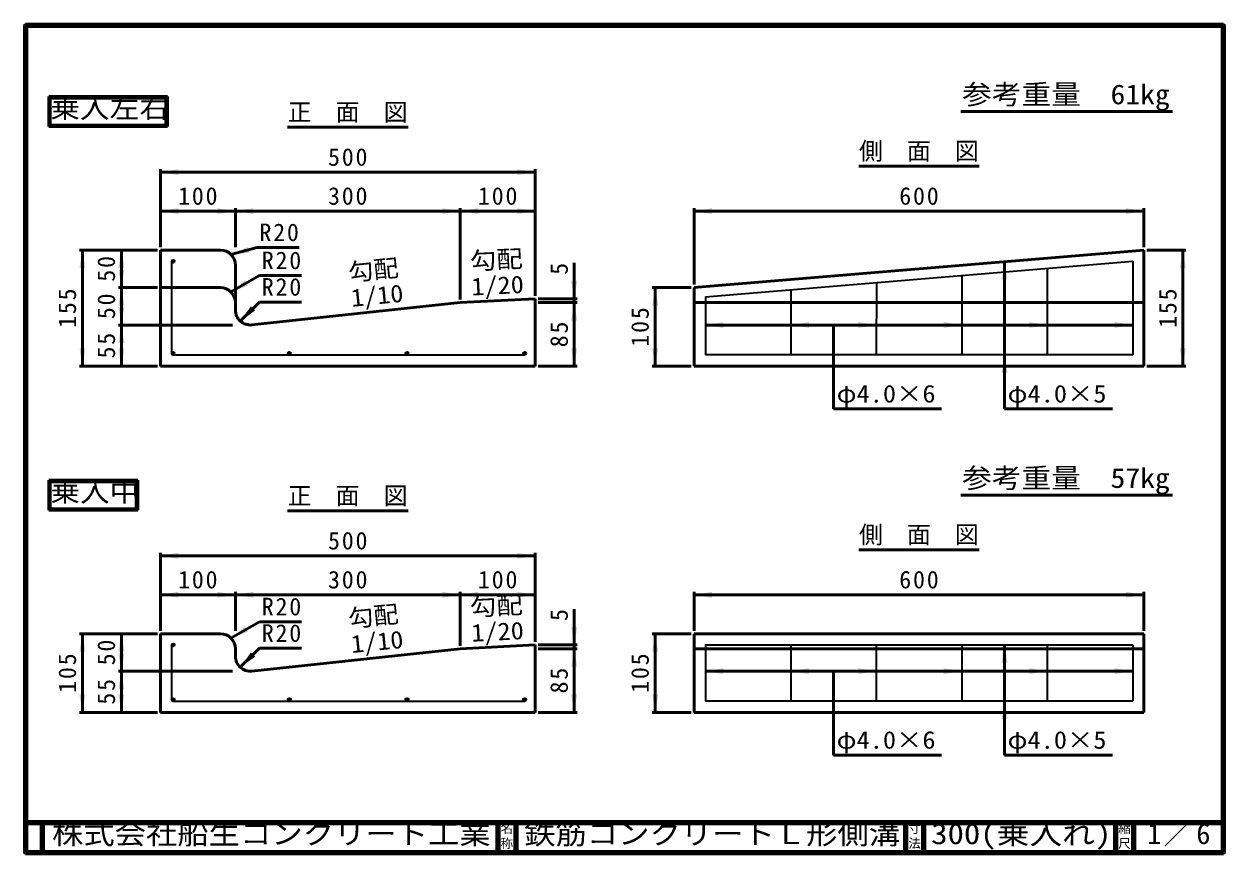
# Model space of a CAD drawing. Units: millimetres, scale not verified, with parts at other scales. Extents: x 100 to 4105, y 100 to 2870.
import ezdxf
from ezdxf.enums import TextEntityAlignment as Align

# ---------------------------------------------------------------- set-up
doc = ezdxf.new("R2010")
doc.units = ezdxf.units.MM
doc.header["$LTSCALE"] = 5
doc.layers.add('V-nasSTD', color=7, linetype='Continuous', lineweight=50)
doc.styles.add('ＭＳ ゴシック', font='')
doc.styles.get('ＭＳ ゴシック').set_extended_font_data('MS Gothic')

msp = doc.modelspace()

# ---------------------------------------------------------------- hatches: boundary and pattern name
at = {"layer": 'V-nasSTD'}
for points in [[(614.752, 2385.443), (554.752, 2375.443), (614.752, 2365.443)], [(1744.752, 2365.443), (1804.752, 2375.443), (1744.752, 2385.443)], [(614.752, 2255.443), (554.752, 2245.443), (614.752, 2235.443)], [(744.752, 2235.443), (804.752, 2245.443), (744.752, 2255.443)], [(864.752, 2255.443), (804.752, 2245.443), (864.752, 2235.443)], [(1494.752, 2235.443), (1554.752, 2245.443), (1494.752, 2255.443)], [(1614.752, 2255.443), (1554.752, 2245.443), (1614.752, 2235.443)], [(1744.752, 2235.443), (1804.752, 2245.443), (1744.752, 2255.443)], [(2394.752, 2255.443), (2334.752, 2245.443), (2394.752, 2235.443)], [(3774.752, 2235.443), (3834.752, 2245.443), (3774.752, 2255.443)], [(845.475, 2125.986), (790.107, 2100.798), (850.651, 2106.668)], [(304.752, 2055.443), (294.752, 2115.443), (284.752, 2055.443)], [(434.752, 2055.443), (424.752, 2115.443), (414.752, 2055.443)], [(602.252, 2077.943, 1), (592.252, 2077.943, 1)], [(3954.752, 2055.443), (3964.752, 2115.443), (3974.752, 2055.443)], [(414.752, 2050.443), (424.752, 1990.443), (434.752, 2050.443)], [(3379.752, 2017.943), (3369.752, 2077.943), (3359.752, 2017.943)], [(837.069, 2014.458), (790.107, 1975.798), (847.069, 1997.138)], [(1924.752, 2012.943), (1934.752, 1952.943), (1944.752, 2012.943)], [(434.752, 1930.443), (424.752, 1990.443), (414.752, 1930.443)], [(2214.752, 1930.443), (2204.752, 1990.443), (2194.752, 1930.443)], [(414.752, 1925.443), (424.752, 1865.443), (434.752, 1925.443)], [(856.557, 1927.868), (821.202, 1878.37), (870.699, 1913.725)], [(1944.752, 1880.443), (1934.752, 1940.443), (1924.752, 1880.443)], [(434.752, 1805.443), (424.752, 1865.443), (414.752, 1805.443)], [(2432.252, 1875.443), (2372.252, 1865.443), (2432.252, 1855.443)], [(2717.252, 1875.443), (2657.252, 1865.443), (2717.252, 1855.443)], [(2882.252, 1855.443), (2942.252, 1865.443), (2882.252, 1875.443)], [(3167.252, 1855.443), (3227.252, 1865.443), (3167.252, 1875.443)], [(3452.252, 1855.443), (3512.252, 1865.443), (3452.252, 1875.443)], [(3737.252, 1855.443), (3797.252, 1865.443), (3737.252, 1875.443)], [(284.752, 1787.943), (294.752, 1727.943), (304.752, 1787.943)], [(414.752, 1787.943), (424.752, 1727.943), (434.752, 1787.943)], [(602.252, 1770.443, 1), (592.252, 1770.443, 1)], [(989.752, 1770.443, 1), (979.752, 1770.443, 1)], [(1382.252, 1770.443, 1), (1372.252, 1770.443, 1)], [(1774.752, 1770.443, 1), (1764.752, 1770.443, 1)], [(1924.752, 1787.943), (1934.752, 1727.943), (1944.752, 1787.943)], [(2194.752, 1787.943), (2204.752, 1727.943), (2214.752, 1787.943)], [(3379.752, 1705.443), (3369.752, 1765.443), (3359.752, 1705.443)], [(3974.752, 1787.943), (3964.752, 1727.943), (3954.752, 1787.943)], [(614.752, 1105.086), (554.752, 1095.086), (614.752, 1085.086)], [(1744.752, 1085.086), (1804.752, 1095.086), (1744.752, 1105.086)], [(614.752, 975.086), (554.752, 965.086), (614.752, 955.086)], [(744.752, 955.086), (804.752, 965.086), (744.752, 975.086)], [(864.752, 975.086), (804.752, 965.086), (864.752, 955.086)], [(1494.752, 955.086), (1554.752, 965.086), (1494.752, 975.086)], [(1614.752, 975.086), (1554.752, 965.086), (1614.752, 955.086)], [(1744.752, 955.086), (1804.752, 965.086), (1744.752, 975.086)], [(2394.752, 975.086), (2334.752, 965.086), (2394.752, 955.086)], [(3774.752, 955.086), (3834.752, 965.086), (3774.752, 975.086)], [(837.069, 859.102), (790.107, 820.442), (847.069, 841.781)], [(1924.752, 857.586), (1934.752, 797.586), (1944.752, 857.586)], [(304.752, 775.086), (294.752, 835.086), (284.752, 775.086)], [(434.752, 775.086), (424.752, 835.086), (414.752, 775.086)], [(602.252, 797.586, 1), (592.252, 797.586, 1)], [(2214.752, 775.086), (2204.752, 835.086), (2194.752, 775.086)], [(414.752, 770.086), (424.752, 710.086), (434.752, 770.086)], [(856.557, 772.511), (821.202, 723.014), (870.699, 758.369)], [(1944.752, 725.086), (1934.752, 785.086), (1924.752, 725.086)], [(3379.752, 737.586), (3369.752, 797.586), (3359.752, 737.586)], [(434.752, 650.086), (424.752, 710.086), (414.752, 650.086)], [(2432.252, 720.086), (2372.252, 710.086), (2432.252, 700.086)], [(2717.252, 720.086), (2657.252, 710.086), (2717.252, 700.086)], [(2882.252, 700.086), (2942.252, 710.086), (2882.252, 720.086)], [(3167.252, 700.086), (3227.252, 710.086), (3167.252, 720.086)], [(3452.252, 700.086), (3512.252, 710.086), (3452.252, 720.086)], [(3737.252, 700.086), (3797.252, 710.086), (3737.252, 720.086)], [(284.752, 632.586), (294.752, 572.586), (304.752, 632.586)], [(414.752, 632.586), (424.752, 572.586), (434.752, 632.586)], [(602.252, 615.086, 1), (592.252, 615.086, 1)], [(989.752, 615.086, 1), (979.752, 615.086, 1)], [(1382.252, 615.086, 1), (1372.252, 615.086, 1)], [(1774.752, 615.086, 1), (1764.752, 615.086, 1)], [(1924.752, 632.586), (1934.752, 572.586), (1944.752, 632.586)], [(2194.752, 632.586), (2204.752, 572.586), (2214.752, 632.586)], [(3379.752, 550.086), (3369.752, 610.086), (3359.752, 550.086)]]:
    msp.add_hatch(color=256, dxfattribs=at).paths.add_polyline_path(points)

# ---------------------------------------------------------------- linework, layer by layer
at = {"layer": 'V-nasSTD', "lineweight": 100}
for p, q in [((105, 2865), (105, 105)), ((4100, 2865), (105, 2865)), ((4100, 105), (4100, 2865)), ((105, 205), (4100, 205)), ((160, 205), (160, 105)), ((1680, 205), (1680, 105)), ((1740, 205), (1740, 105)), ((3040, 205), (3040, 105)), ((3100, 205), (3100, 105)), ((3740, 205), (3740, 105)), ((3800, 205), (3800, 105)), ((105, 105), (4100, 105))]:
    msp.add_line(p, q, dxfattribs=at)
at = {"layer": 'V-nasSTD'}
for p, q in [((578.006, 2627.556), (182.506, 2627.556)), ((182.506, 2527.556), (182.506, 2627.556)), ((187.506, 2622.556), (187.506, 2532.556)), ((573.006, 2622.556), (187.506, 2622.556)), ((573.006, 2532.556), (573.006, 2622.556)), ((578.006, 2527.556), (578.006, 2627.556)), ((3224.323, 2578.075), (3930.323, 2578.075)), ((578.006, 2527.556), (182.506, 2527.556)), ((187.506, 2532.556), (573.006, 2532.556)), ((978.748, 2525.443), (1380.756, 2525.443)), ((554.752, 2385.443), (554.752, 2125.443)), ((1804.752, 2375.443), (554.752, 2375.443)), ((1804.752, 2385.443), (1804.752, 1962.943)), ((2883.748, 2395.443), (3285.756, 2395.443)), ((804.752, 2245.443), (554.752, 2245.443)), ((804.752, 2255.443), (804.752, 2125.443)), ((1554.752, 2245.443), (804.752, 2245.443)), ((1554.752, 2255.443), (1554.752, 1950.443)), ((1804.752, 2245.443), (1554.752, 2245.443)), ((2334.752, 2255.443), (2334.752, 2000.443)), ((3834.752, 2245.443), (2334.752, 2245.443)), ((3834.752, 2255.443), (3834.752, 2125.443)), ((790.107, 2100.798), (877.041, 2124.092)), ((1017.041, 2124.092), (877.041, 2124.092)), ((544.752, 2115.443), (284.752, 2115.443)), ((294.752, 2115.443), (294.752, 1727.943)), ((424.752, 2115.443), (424.752, 1990.443)), ((554.752, 2115.443), (554.752, 1727.943)), ((554.752, 2115.443), (754.752, 2115.443)), ((2334.752, 1990.443), (3834.752, 2115.443)), ((3834.752, 2115.443), (3834.752, 1727.943)), ((3844.752, 2115.443), (3974.752, 2115.443)), ((3964.752, 2115.443), (3964.752, 1727.943)), ((804.752, 1915.443), (804.752, 2065.443)), ((1934.752, 2072.943), (1934.752, 1952.943)), ((3369.752, 2077.943), (3369.752, 1585.443)), ((790.107, 1975.798), (884.841, 2030.493)), ((1024.841, 2030.493), (884.841, 2030.493)), ((544.752, 1990.443), (414.752, 1990.443)), ((424.752, 1990.443), (424.752, 1865.443)), ((554.752, 1990.443), (754.752, 1990.443)), ((2324.752, 1990.443), (2194.752, 1990.443)), ((2204.752, 1990.443), (2204.752, 1727.943)), ((2334.752, 1990.443), (2334.752, 1727.943)), ((821.202, 1878.37), (884.841, 1942.01)), ((859.727, 1865.691), (1554.752, 1940.443)), ((1024.841, 1942.01), (884.841, 1942.01)), ((1804.752, 1952.943), (1554.752, 1940.443)), ((1804.752, 1727.943), (1804.752, 1952.943)), ((1944.752, 1952.943), (1814.752, 1952.943)), ((1944.752, 1940.443), (1814.752, 1940.443)), ((1934.752, 1952.943), (1934.752, 1940.443)), ((1934.752, 1940.443), (1934.752, 1727.943)), ((2334.752, 1940.443), (3834.752, 1940.443)), ((794.752, 1865.443), (414.752, 1865.443)), ((424.752, 1865.443), (424.752, 1727.943)), ((3797.252, 1865.443), (2372.252, 1865.443)), ((2799.752, 1585.443), (2799.752, 1865.443)), ((544.752, 1727.943), (284.752, 1727.943)), ((554.752, 1727.943), (1804.752, 1727.943)), ((1944.752, 1727.943), (1814.752, 1727.943)), ((2324.752, 1727.943), (2194.752, 1727.943)), ((2334.752, 1727.943), (3834.752, 1727.943)), ((3844.752, 1727.943), (3974.752, 1727.943)), ((2799.752, 1585.443), (3159.752, 1585.443)), ((3369.752, 1585.443), (3729.752, 1585.443)), ((479.506, 1347.199), (182.506, 1347.199)), ((182.506, 1247.199), (182.506, 1347.199)), ((187.506, 1342.199), (187.506, 1252.199)), ((474.506, 1342.199), (187.506, 1342.199)), ((474.506, 1252.199), (474.506, 1342.199)), ((479.506, 1247.199), (479.506, 1347.199)), ((3224.323, 1297.718), (3930.323, 1297.718)), ((479.506, 1247.199), (182.506, 1247.199)), ((187.506, 1252.199), (474.506, 1252.199)), ((978.748, 1245.086), (1380.756, 1245.086)), ((554.752, 1105.086), (554.752, 845.086)), ((1804.752, 1095.086), (554.752, 1095.086)), ((1804.752, 1105.086), (1804.752, 807.586)), ((2883.748, 1115.086), (3285.756, 1115.086)), ((804.752, 965.086), (554.752, 965.086)), ((804.752, 975.086), (804.752, 845.086)), ((1554.752, 965.086), (804.752, 965.086)), ((1554.752, 975.086), (1554.752, 795.086)), ((1804.752, 965.086), (1554.752, 965.086)), ((2334.752, 975.086), (2334.752, 845.086)), ((3834.752, 965.086), (2334.752, 965.086)), ((3834.752, 975.086), (3834.752, 845.086)), ((1934.752, 917.586), (1934.752, 797.586)), ((790.107, 820.442), (884.841, 875.136)), ((1024.841, 875.136), (884.841, 875.136)), ((544.752, 835.086), (284.752, 835.086)), ((294.752, 835.086), (294.752, 572.586)), ((424.752, 835.086), (424.752, 710.086)), ((554.752, 835.086), (554.752, 572.586)), ((554.752, 835.086), (754.752, 835.086)), ((2324.752, 835.086), (2194.752, 835.086)), ((2204.752, 835.086), (2204.752, 572.586)), ((2334.752, 835.086), (2334.752, 572.586)), ((2334.752, 835.086), (3834.752, 835.086)), ((3834.752, 835.086), (3834.752, 572.586)), ((804.752, 760.086), (804.752, 785.086)), ((821.202, 723.014), (884.841, 786.653)), ((859.727, 710.334), (1554.752, 785.086)), ((1024.841, 786.653), (884.841, 786.653)), ((1804.752, 797.586), (1554.752, 785.086)), ((1804.752, 572.586), (1804.752, 797.586)), ((1944.752, 797.586), (1814.752, 797.586)), ((1944.752, 785.086), (1814.752, 785.086)), ((1934.752, 797.586), (1934.752, 785.086)), ((1934.752, 785.086), (1934.752, 572.586)), ((2334.752, 785.086), (3834.752, 785.086)), ((3369.752, 797.586), (3369.752, 430.086)), ((794.752, 710.086), (414.752, 710.086)), ((424.752, 710.086), (424.752, 572.586)), ((3797.252, 710.086), (2372.252, 710.086)), ((2799.752, 430.086), (2799.752, 710.086)), ((544.752, 572.586), (284.752, 572.586)), ((554.752, 572.586), (1804.752, 572.586)), ((1944.752, 572.586), (1814.752, 572.586)), ((2324.752, 572.586), (2194.752, 572.586)), ((2334.752, 572.586), (3834.752, 572.586)), ((2799.752, 430.086), (3159.752, 430.086)), ((3369.752, 430.086), (3729.752, 430.086))]:
    msp.add_line(p, q, dxfattribs=at)
at = {"layer": 'V-nasSTD', "lineweight": 35}
for p, q in [((592.252, 2077.943), (592.252, 1770.443)), ((2372.252, 1959.193), (3797.252, 2077.943)), ((3512.252, 2054.193), (3512.252, 1765.443)), ((3797.252, 2077.943), (3797.252, 1765.443)), ((2942.738, 2006.733), (2942.252, 1765.443)), ((3227.252, 2030.443), (3227.252, 1765.443)), ((2657.252, 1982.943), (2657.252, 1765.443)), ((2372.252, 1959.193), (2372.252, 1765.443)), ((597.252, 1765.443), (1769.752, 1765.443)), ((3797.252, 1765.443), (2372.252, 1765.443)), ((592.252, 797.586), (592.252, 615.086)), ((2372.252, 797.586), (3797.252, 797.586)), ((2372.252, 797.586), (2372.252, 610.086)), ((2657.252, 797.586), (2657.252, 610.086)), ((2942.252, 797.586), (2942.252, 610.086)), ((3227.252, 797.586), (3227.252, 610.086)), ((3512.252, 797.586), (3512.252, 610.086)), ((3797.252, 797.586), (3797.252, 610.086)), ((597.252, 610.086), (1769.752, 610.086)), ((3797.252, 610.086), (2372.252, 610.086))]:
    msp.add_line(p, q, dxfattribs=at)
at = {"layer": 'V-nasSTD', "lineweight": 13}
msp.add_lwpolyline([(100, 100), (100, 2870), (4105, 2870), (4105, 100)], close=True, dxfattribs=at)
at = {"layer": 'V-nasSTD', "lineweight": 35}
for centre in [(597.252, 2077.943), (597.252, 1770.443), (984.752, 1770.443), (1377.252, 1770.443), (1769.752, 1770.443), (597.252, 797.586), (597.252, 615.086), (984.752, 615.086), (1377.252, 615.086), (1769.752, 615.086)]:
    msp.add_circle(centre, 5, dxfattribs=at)
at = {"layer": 'V-nasSTD'}
for centre, start, end in [((754.752, 2065.443), 0, 90), ((754.752, 1940.443), 0, 90), ((854.752, 1915.443), 180, 275.71059), ((754.752, 785.086), 0, 90), ((854.752, 760.086), 180, 275.71059)]:
    msp.add_arc(centre, 50, start, end, dxfattribs=at)
at = {"layer": 'V-nasSTD', "lineweight": 35}
for centre in [(597.252, 1770.443), (597.252, 615.086)]:
    msp.add_arc(centre, 5, 180, 270, dxfattribs=at)

# ---------------------------------------------------------------- texts
at = {"layer": 'V-nasSTD', "style": 'ＭＳ ゴシック'}
for s, height, width, p in [('参考重量\u300061kg', 65.98, 1.1, (3228.323, 2668.075)), ('乗入左右', 65.98, 1.1, (187.506, 2622.556)), ('φ4.0×6', 58.65, 1.1, (2809.752, 1665.443)), ('φ4.0×5', 58.65, 1.1, (3379.752, 1665.443)), ('参考重量\u300057kg', 65.98, 1.1, (3228.323, 1387.718)), ('乗入中', 65.98, 1.1, (187.506, 1342.199)), ('φ4.0×6', 58.65, 1.1, (2809.752, 510.086)), ('φ4.0×5', 58.65, 1.1, (3379.752, 510.086)), ('株式会社船生コンクリート工業', 69.65, 1.1, (193.25, 202.5)), ('鉄筋コンクリートＬ形側溝', 69.65, 1.1, (1767.75, 202.47)), ('300(乗入れ)', 69.65, 1.15, (3125.5, 202.5))]:
    msp.add_text(s, height=height, dxfattribs=dict(at, width=width)).set_placement(p, align=Align.TOP_LEFT)
for s, height, p in [('正\u3000面\u3000図', 58.65, (979.248, 2605.443)), ('側\u3000面\u3000図', 58.65, (2884.248, 2475.443)), ('正\u3000面\u3000図', 58.65, (979.248, 1325.086)), ('側\u3000面\u3000図', 58.65, (2884.248, 1195.086)), ('名', 30.79, (1688.982, 200.999)), ('寸', 30.79, (3048.982, 200.999)), ('縮', 30.79, (3748.982, 200.999)), ('称', 30.79, (1688.976, 151.01)), ('法', 30.79, (3048.976, 151.01)), ('尺', 30.79, (3748.976, 151.01))]:
    msp.add_text(s, height=height, dxfattribs=at).set_placement(p, align=Align.TOP_LEFT)
for s, rotation, width, p in [('勾配', 5.711, 1.05, (1178.455, 2070.164)), ('勾配', 2.862, 1.1, (1585.557, 2108.441)), ('1/20', 2.862, 1.1, (1589.864, 2022.298)), ('1/10', 5.711, 1.1, (1187.038, 1984.342)), ('勾配', 2.862, 1.1, (1585.557, 953.084)), ('勾配', 5.711, 1.05, (1178.455, 914.808)), ('1/10', 5.711, 1.1, (1187.038, 828.986)), ('1/20', 2.862, 1.1, (1589.864, 866.942))]:
    msp.add_text(s, height=58.65, rotation=rotation, dxfattribs=dict(at, width=width)).set_placement(p, align=Align.TOP_LEFT)
for p in [(1854.752, 2032.943), (1854.752, 877.586)]:
    msp.add_text('5', height=58.65, rotation=90, dxfattribs=at).set_placement(p, align=Align.TOP_LEFT)
at = {"layer": 'V-nasSTD', "attachment_point": 1, "style": 'ＭＳ ゴシック'}
for s, insert, char_height in [('\\T1.15;500', (1113.752, 2455.443), 58.65), ('\\T1.15;100', (613.752, 2325.443), 58.65), ('\\T1.15;300', (1113.752, 2325.443), 58.65), ('\\T1.15;100', (1613.752, 2325.443), 58.65), ('\\T1.15;600', (3018.752, 2325.443), 58.65), ('\\T1.15;R20', (885.041, 2204.092), 58.65), ('\\T1.15;R20', (892.841, 2110.493), 58.65), ('\\T1.15;R20', (892.841, 2022.01), 58.65), ('\\T1.15;500', (1113.752, 1175.086), 58.65), ('\\T1.15;100', (613.752, 1045.086), 58.65), ('\\T1.15;300', (1113.752, 1045.086), 58.65), ('\\T1.15;100', (1613.752, 1045.086), 58.65), ('\\T1.15;600', (3018.752, 1045.086), 58.65), ('\\T1.15;R20', (892.841, 955.136), 58.65), ('\\T1.15;R20', (892.841, 866.653), 58.65), ('\\T1.15;1／6', (3845.521, 202.582), 69.65)]:
    msp.add_mtext(s, dxfattribs=dict(at, insert=insert, char_height=char_height))
at = {"layer": 'V-nasSTD', "char_height": 58.65, "attachment_point": 1, "rotation": 90, "style": 'ＭＳ ゴシック'}
for s, insert in [('\\T1.15;50', (344.752, 2009.943)), ('\\T1.15;155', (214.752, 1855.693)), ('\\T1.15;50', (344.752, 1884.943)), ('\\T1.15;155', (3884.752, 1855.693)), ('\\T1.15;105', (2124.752, 1793.193)), ('\\T1.15;85', (1854.752, 1791.193)), ('\\T1.15;55', (344.752, 1753.693)), ('\\T1.15;50', (344.752, 729.586)), ('\\T1.15;105', (214.752, 637.836)), ('\\T1.15;105', (2124.752, 637.836)), ('\\T1.15;85', (1854.752, 635.836)), ('\\T1.15;55', (344.752, 598.336))]:
    msp.add_mtext(s, dxfattribs=dict(at, insert=insert))

doc.saveas('drawing.dxf')
